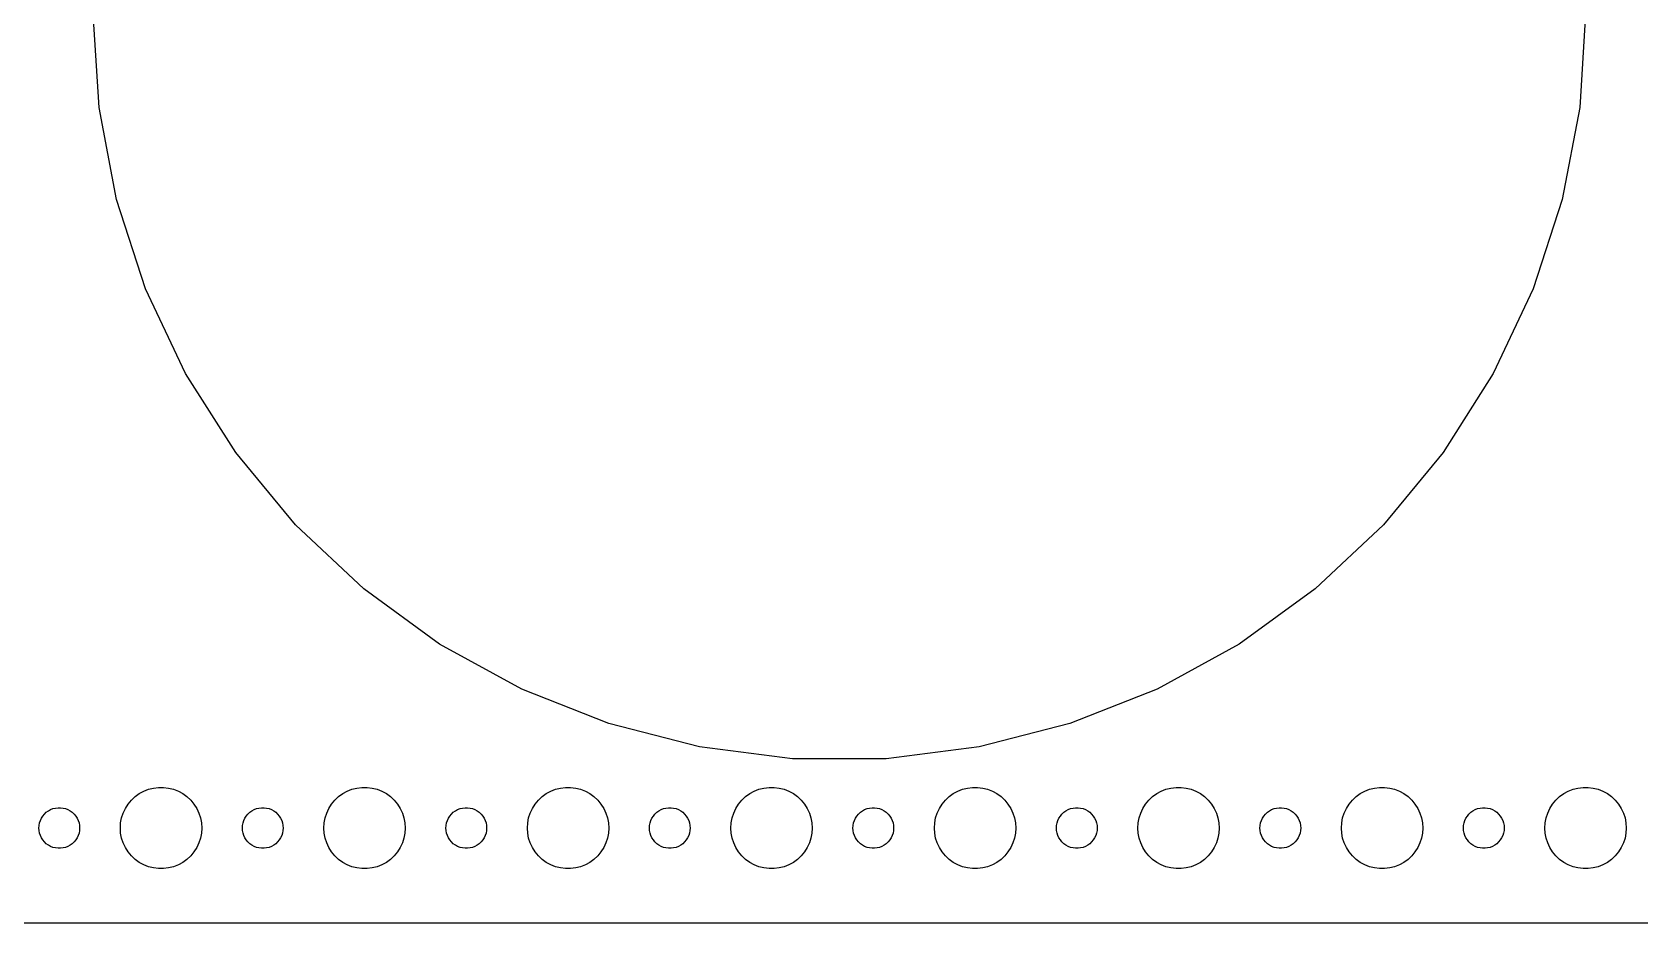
# Model space of a CAD drawing. Header units: metres. Extents: x -292 to 292, y -67 to 67.
# Drawn here: x -174.5 to -56, y -67 to -1.3 of the extents above; entities that cross this region are included whole.
import ezdxf

# ---------------------------------------------------------------- set-up
doc = ezdxf.new("R2010")
doc.units = ezdxf.units.M

msp = doc.modelspace()

# ---------------------------------------------------------------- linework, layer by layer
for p, q in [((-169.566, -6.8933), (-170, 0)), ((-60, 0), (-60.4337, -6.8933)), ((-168.272, -13.6779), (-169.566, -6.8933)), ((-60.4337, -6.8933), (-61.7279, -13.6779)), ((-166.138, -20.2468), (-168.272, -13.6779)), ((-61.7279, -13.6779), (-63.8623, -20.2468)), ((-163.197, -26.4964), (-166.138, -20.2468)), ((-63.8623, -20.2468), (-66.8031, -26.4964)), ((-159.496, -32.3282), (-163.197, -26.4964)), ((-66.8031, -26.4964), (-70.5041, -32.3282)), ((-155.093, -37.6501), (-159.496, -32.3282)), ((-70.5041, -32.3282), (-74.9067, -37.6501)), ((-150.058, -42.3782), (-155.093, -37.6501)), ((-74.9067, -37.6501), (-79.9417, -42.3782)), ((-144.47, -46.438), (-150.058, -42.3782)), ((-79.9417, -42.3782), (-85.5295, -46.438)), ((-138.418, -49.7655), (-144.47, -46.438)), ((-85.5295, -46.438), (-91.5821, -49.7655)), ((-131.996, -52.3081), (-138.418, -49.7655)), ((-91.5821, -49.7655), (-98.0041, -52.3081)), ((-125.306, -54.0258), (-131.996, -52.3081)), ((-98.0041, -52.3081), (-104.694, -54.0258)), ((-118.453, -54.8915), (-125.306, -54.0258)), ((-104.694, -54.0258), (-111.547, -54.8915)), ((-111.547, -54.8915), (-118.453, -54.8915)), ((-167.427, -58.2366), (-167.187, -57.9464)), ((-167.187, -57.9464), (-166.912, -57.6885)), ((-166.912, -57.6885), (-166.607, -57.467)), ((-166.607, -57.467), (-166.277, -57.2855)), ((-166.277, -57.2855), (-165.927, -57.1468)), ((-165.927, -57.1468), (-165.562, -57.0531)), ((-165.562, -57.0531), (-165.188, -57.0059)), ((-165.188, -57.0059), (-164.812, -57.0059)), ((-164.812, -57.0059), (-164.438, -57.0531)), ((-164.438, -57.0531), (-164.073, -57.1468)), ((-164.073, -57.1468), (-163.723, -57.2855)), ((-163.723, -57.2855), (-163.393, -57.467)), ((-163.393, -57.467), (-163.088, -57.6885)), ((-163.088, -57.6885), (-162.813, -57.9464)), ((-162.813, -57.9464), (-162.573, -58.2366)), ((-152.427, -58.2366), (-152.187, -57.9464)), ((-152.187, -57.9464), (-151.912, -57.6885)), ((-151.912, -57.6885), (-151.607, -57.467)), ((-151.607, -57.467), (-151.277, -57.2855)), ((-151.277, -57.2855), (-150.927, -57.1468)), ((-150.927, -57.1468), (-150.562, -57.0531)), ((-150.562, -57.0531), (-150.188, -57.0059)), ((-150.188, -57.0059), (-149.812, -57.0059)), ((-149.812, -57.0059), (-149.438, -57.0531)), ((-149.438, -57.0531), (-149.073, -57.1468)), ((-149.073, -57.1468), (-148.723, -57.2855)), ((-148.723, -57.2855), (-148.393, -57.467)), ((-148.393, -57.467), (-148.088, -57.6885)), ((-148.088, -57.6885), (-147.813, -57.9464)), ((-147.813, -57.9464), (-147.573, -58.2366)), ((-137.427, -58.2366), (-137.187, -57.9464)), ((-137.187, -57.9464), (-136.912, -57.6885)), ((-136.912, -57.6885), (-136.607, -57.467)), ((-136.607, -57.467), (-136.277, -57.2855)), ((-136.277, -57.2855), (-135.927, -57.1468)), ((-135.927, -57.1468), (-135.562, -57.0531)), ((-135.562, -57.0531), (-135.188, -57.0059)), ((-135.188, -57.0059), (-134.812, -57.0059)), ((-134.812, -57.0059), (-134.438, -57.0531)), ((-134.438, -57.0531), (-134.073, -57.1468)), ((-134.073, -57.1468), (-133.723, -57.2855)), ((-133.723, -57.2855), (-133.393, -57.467)), ((-133.393, -57.467), (-133.088, -57.6885)), ((-133.088, -57.6885), (-132.813, -57.9464)), ((-132.813, -57.9464), (-132.573, -58.2366)), ((-122.427, -58.2366), (-122.187, -57.9464)), ((-122.187, -57.9464), (-121.912, -57.6885)), ((-121.912, -57.6885), (-121.607, -57.467)), ((-121.607, -57.467), (-121.277, -57.2855)), ((-121.277, -57.2855), (-120.927, -57.1468)), ((-120.927, -57.1468), (-120.562, -57.0531)), ((-120.562, -57.0531), (-120.188, -57.0059)), ((-120.188, -57.0059), (-119.812, -57.0059)), ((-119.812, -57.0059), (-119.438, -57.0531)), ((-119.438, -57.0531), (-119.073, -57.1468)), ((-119.073, -57.1468), (-118.723, -57.2855)), ((-118.723, -57.2855), (-118.393, -57.467)), ((-118.393, -57.467), (-118.088, -57.6885)), ((-118.088, -57.6885), (-117.813, -57.9464)), ((-117.813, -57.9464), (-117.573, -58.2366)), ((-107.427, -58.2366), (-107.187, -57.9464)), ((-107.187, -57.9464), (-106.912, -57.6885)), ((-106.912, -57.6885), (-106.607, -57.467)), ((-106.607, -57.467), (-106.277, -57.2855)), ((-106.277, -57.2855), (-105.927, -57.1468)), ((-105.927, -57.1468), (-105.562, -57.0531)), ((-105.562, -57.0531), (-105.188, -57.0059)), ((-105.188, -57.0059), (-104.812, -57.0059)), ((-104.812, -57.0059), (-104.438, -57.0531)), ((-104.438, -57.0531), (-104.073, -57.1468)), ((-104.073, -57.1468), (-103.723, -57.2855)), ((-103.723, -57.2855), (-103.393, -57.467)), ((-103.393, -57.467), (-103.088, -57.6885)), ((-103.088, -57.6885), (-102.813, -57.9464)), ((-102.813, -57.9464), (-102.573, -58.2366)), ((-92.427, -58.2366), (-92.1869, -57.9464)), ((-92.1869, -57.9464), (-91.9123, -57.6885)), ((-91.9123, -57.6885), (-91.6075, -57.467)), ((-91.6075, -57.467), (-91.2773, -57.2855)), ((-91.2773, -57.2855), (-90.927, -57.1468)), ((-90.927, -57.1468), (-90.5621, -57.0531)), ((-90.5621, -57.0531), (-90.1884, -57.0059)), ((-90.1884, -57.0059), (-89.8116, -57.0059)), ((-89.8116, -57.0059), (-89.4379, -57.0531)), ((-89.4379, -57.0531), (-89.073, -57.1468)), ((-89.073, -57.1468), (-88.7227, -57.2855)), ((-88.7227, -57.2855), (-88.3925, -57.467)), ((-88.3925, -57.467), (-88.0877, -57.6885)), ((-88.0877, -57.6885), (-87.8131, -57.9464)), ((-87.8131, -57.9464), (-87.573, -58.2366)), ((-77.427, -58.2366), (-77.1869, -57.9464)), ((-77.1869, -57.9464), (-76.9123, -57.6885)), ((-76.9123, -57.6885), (-76.6075, -57.467)), ((-76.6075, -57.467), (-76.2773, -57.2855)), ((-76.2773, -57.2855), (-75.927, -57.1468)), ((-75.927, -57.1468), (-75.5621, -57.0531)), ((-75.5621, -57.0531), (-75.1884, -57.0059)), ((-75.1884, -57.0059), (-74.8116, -57.0059)), ((-74.8116, -57.0059), (-74.4379, -57.0531)), ((-74.4379, -57.0531), (-74.073, -57.1468)), ((-74.073, -57.1468), (-73.7227, -57.2855)), ((-73.7227, -57.2855), (-73.3925, -57.467)), ((-73.3925, -57.467), (-73.0877, -57.6885)), ((-73.0877, -57.6885), (-72.8131, -57.9464)), ((-72.8131, -57.9464), (-72.573, -58.2366)), ((-62.427, -58.2366), (-62.1869, -57.9464)), ((-62.1869, -57.9464), (-61.9123, -57.6885)), ((-61.9123, -57.6885), (-61.6075, -57.467)), ((-61.6075, -57.467), (-61.2773, -57.2855)), ((-61.2773, -57.2855), (-60.927, -57.1468)), ((-60.927, -57.1468), (-60.5621, -57.0531)), ((-60.5621, -57.0531), (-60.1884, -57.0059)), ((-60.1884, -57.0059), (-59.8116, -57.0059)), ((-59.8116, -57.0059), (-59.4379, -57.0531)), ((-59.4379, -57.0531), (-59.0729, -57.1468)), ((-59.0729, -57.1468), (-58.7227, -57.2855)), ((-58.7227, -57.2855), (-58.3925, -57.467)), ((-58.3925, -57.467), (-58.0877, -57.6885)), ((-58.0877, -57.6885), (-57.8131, -57.9464)), ((-57.8131, -57.9464), (-57.5729, -58.2366)), ((-173.814, -59.2774), (-173.714, -59.1183)), ((-173.714, -59.1183), (-173.593, -58.9732)), ((-173.593, -58.9732), (-173.456, -58.8442)), ((-173.456, -58.8442), (-173.304, -58.7335)), ((-173.304, -58.7335), (-173.139, -58.6428)), ((-173.139, -58.6428), (-172.964, -58.5734)), ((-172.964, -58.5734), (-172.781, -58.5266)), ((-172.781, -58.5266), (-172.594, -58.503)), ((-172.594, -58.503), (-172.406, -58.503)), ((-172.406, -58.503), (-172.219, -58.5266)), ((-172.219, -58.5266), (-172.036, -58.5734)), ((-172.036, -58.5734), (-171.861, -58.6428)), ((-171.861, -58.6428), (-171.696, -58.7335)), ((-171.696, -58.7335), (-171.544, -58.8442)), ((-171.544, -58.8442), (-171.407, -58.9732)), ((-171.407, -58.9732), (-171.286, -59.1183)), ((-171.286, -59.1183), (-171.186, -59.2774)), ((-167.906, -59.2539), (-167.789, -58.8956)), ((-167.789, -58.8956), (-167.629, -58.5547)), ((-167.629, -58.5547), (-167.427, -58.2366)), ((-162.573, -58.2366), (-162.371, -58.5547)), ((-162.371, -58.5547), (-162.211, -58.8956)), ((-162.211, -58.8956), (-162.094, -59.2539)), ((-158.814, -59.2774), (-158.714, -59.1183)), ((-158.714, -59.1183), (-158.593, -58.9732)), ((-158.593, -58.9732), (-158.456, -58.8442)), ((-158.456, -58.8442), (-158.304, -58.7335)), ((-158.304, -58.7335), (-158.139, -58.6428)), ((-158.139, -58.6428), (-157.964, -58.5734)), ((-157.964, -58.5734), (-157.781, -58.5266)), ((-157.781, -58.5266), (-157.594, -58.503)), ((-157.594, -58.503), (-157.406, -58.503)), ((-157.406, -58.503), (-157.219, -58.5266)), ((-157.219, -58.5266), (-157.036, -58.5734)), ((-157.036, -58.5734), (-156.861, -58.6428)), ((-156.861, -58.6428), (-156.696, -58.7335)), ((-156.696, -58.7335), (-156.544, -58.8442)), ((-156.544, -58.8442), (-156.407, -58.9732)), ((-156.407, -58.9732), (-156.286, -59.1183)), ((-156.286, -59.1183), (-156.186, -59.2774)), ((-152.906, -59.2539), (-152.789, -58.8956)), ((-152.789, -58.8956), (-152.629, -58.5547)), ((-152.629, -58.5547), (-152.427, -58.2366)), ((-147.573, -58.2366), (-147.371, -58.5547)), ((-147.371, -58.5547), (-147.211, -58.8956)), ((-147.211, -58.8956), (-147.094, -59.2539)), ((-143.814, -59.2774), (-143.714, -59.1183)), ((-143.714, -59.1183), (-143.593, -58.9732)), ((-143.593, -58.9732), (-143.456, -58.8442)), ((-143.456, -58.8442), (-143.304, -58.7335)), ((-143.304, -58.7335), (-143.139, -58.6428)), ((-143.139, -58.6428), (-142.964, -58.5734)), ((-142.964, -58.5734), (-142.781, -58.5266)), ((-142.781, -58.5266), (-142.594, -58.503)), ((-142.594, -58.503), (-142.406, -58.503)), ((-142.406, -58.503), (-142.219, -58.5266)), ((-142.219, -58.5266), (-142.036, -58.5734)), ((-142.036, -58.5734), (-141.861, -58.6428)), ((-141.861, -58.6428), (-141.696, -58.7335)), ((-141.696, -58.7335), (-141.544, -58.8442)), ((-141.544, -58.8442), (-141.407, -58.9732)), ((-141.407, -58.9732), (-141.286, -59.1183)), ((-141.286, -59.1183), (-141.186, -59.2774)), ((-137.906, -59.2539), (-137.789, -58.8956)), ((-137.789, -58.8956), (-137.629, -58.5547)), ((-137.629, -58.5547), (-137.427, -58.2366)), ((-132.573, -58.2366), (-132.371, -58.5547)), ((-132.371, -58.5547), (-132.211, -58.8956)), ((-132.211, -58.8956), (-132.094, -59.2539)), ((-128.814, -59.2774), (-128.714, -59.1183)), ((-128.714, -59.1183), (-128.593, -58.9732)), ((-128.593, -58.9732), (-128.456, -58.8442)), ((-128.456, -58.8442), (-128.304, -58.7335)), ((-128.304, -58.7335), (-128.139, -58.6428)), ((-128.139, -58.6428), (-127.964, -58.5734)), ((-127.964, -58.5734), (-127.781, -58.5266)), ((-127.781, -58.5266), (-127.594, -58.503)), ((-127.594, -58.503), (-127.406, -58.503)), ((-127.406, -58.503), (-127.219, -58.5266)), ((-127.219, -58.5266), (-127.036, -58.5734)), ((-127.036, -58.5734), (-126.861, -58.6428)), ((-126.861, -58.6428), (-126.696, -58.7335)), ((-126.696, -58.7335), (-126.544, -58.8442)), ((-126.544, -58.8442), (-126.407, -58.9732)), ((-126.407, -58.9732), (-126.286, -59.1183)), ((-126.286, -59.1183), (-126.186, -59.2774)), ((-122.906, -59.2539), (-122.789, -58.8956)), ((-122.789, -58.8956), (-122.629, -58.5547)), ((-122.629, -58.5547), (-122.427, -58.2366)), ((-117.573, -58.2366), (-117.371, -58.5547)), ((-117.371, -58.5547), (-117.211, -58.8956)), ((-117.211, -58.8956), (-117.094, -59.2539)), ((-113.814, -59.2774), (-113.714, -59.1183)), ((-113.714, -59.1183), (-113.593, -58.9732)), ((-113.593, -58.9732), (-113.456, -58.8442)), ((-113.456, -58.8442), (-113.304, -58.7335)), ((-113.304, -58.7335), (-113.139, -58.6428)), ((-113.139, -58.6428), (-112.964, -58.5734)), ((-112.964, -58.5734), (-112.781, -58.5266)), ((-112.781, -58.5266), (-112.594, -58.503)), ((-112.594, -58.503), (-112.406, -58.503)), ((-112.406, -58.503), (-112.219, -58.5266)), ((-112.219, -58.5266), (-112.036, -58.5734)), ((-112.036, -58.5734), (-111.861, -58.6428)), ((-111.861, -58.6428), (-111.696, -58.7335)), ((-111.696, -58.7335), (-111.544, -58.8442)), ((-111.544, -58.8442), (-111.407, -58.9732)), ((-111.407, -58.9732), (-111.286, -59.1183)), ((-111.286, -59.1183), (-111.186, -59.2774)), ((-107.906, -59.2539), (-107.789, -58.8956)), ((-107.789, -58.8956), (-107.629, -58.5547)), ((-107.629, -58.5547), (-107.427, -58.2366)), ((-102.573, -58.2366), (-102.371, -58.5547)), ((-102.371, -58.5547), (-102.211, -58.8956)), ((-102.211, -58.8956), (-102.094, -59.2539)), ((-98.8145, -59.2774), (-98.7135, -59.1183)), ((-98.7135, -59.1183), (-98.5934, -58.9732)), ((-98.5934, -58.9732), (-98.4561, -58.8442)), ((-98.4561, -58.8442), (-98.3037, -58.7335)), ((-98.3037, -58.7335), (-98.1387, -58.6428)), ((-98.1387, -58.6428), (-97.9635, -58.5734)), ((-97.9635, -58.5734), (-97.7811, -58.5266)), ((-97.7811, -58.5266), (-97.5942, -58.503)), ((-97.5942, -58.503), (-97.4058, -58.503)), ((-97.4058, -58.503), (-97.2189, -58.5266)), ((-97.2189, -58.5266), (-97.0365, -58.5734)), ((-97.0365, -58.5734), (-96.8613, -58.6428)), ((-96.8613, -58.6428), (-96.6963, -58.7335)), ((-96.6963, -58.7335), (-96.5439, -58.8442)), ((-96.5439, -58.8442), (-96.4065, -58.9732)), ((-96.4065, -58.9732), (-96.2865, -59.1183)), ((-96.2865, -59.1183), (-96.1855, -59.2774)), ((-92.9057, -59.2539), (-92.7893, -58.8956)), ((-92.7893, -58.8956), (-92.6289, -58.5547)), ((-92.6289, -58.5547), (-92.427, -58.2366)), ((-87.573, -58.2366), (-87.3711, -58.5547)), ((-87.3711, -58.5547), (-87.2107, -58.8956)), ((-87.2107, -58.8956), (-87.0943, -59.2539)), ((-83.8145, -59.2774), (-83.7135, -59.1183)), ((-83.7135, -59.1183), (-83.5934, -58.9732)), ((-83.5934, -58.9732), (-83.4561, -58.8442)), ((-83.4561, -58.8442), (-83.3037, -58.7335)), ((-83.3037, -58.7335), (-83.1387, -58.6428)), ((-83.1387, -58.6428), (-82.9635, -58.5734)), ((-82.9635, -58.5734), (-82.7811, -58.5266)), ((-82.7811, -58.5266), (-82.5942, -58.503)), ((-82.5942, -58.503), (-82.4058, -58.503)), ((-82.4058, -58.503), (-82.2189, -58.5266)), ((-82.2189, -58.5266), (-82.0365, -58.5734)), ((-82.0365, -58.5734), (-81.8613, -58.6428)), ((-81.8613, -58.6428), (-81.6963, -58.7335)), ((-81.6963, -58.7335), (-81.5439, -58.8442)), ((-81.5439, -58.8442), (-81.4065, -58.9732)), ((-81.4065, -58.9732), (-81.2865, -59.1183)), ((-81.2865, -59.1183), (-81.1855, -59.2774)), ((-77.9057, -59.2539), (-77.7893, -58.8956)), ((-77.7893, -58.8956), (-77.6289, -58.5547)), ((-77.6289, -58.5547), (-77.427, -58.2366)), ((-72.573, -58.2366), (-72.3711, -58.5547)), ((-72.3711, -58.5547), (-72.2107, -58.8956)), ((-72.2107, -58.8956), (-72.0943, -59.2539)), ((-68.8145, -59.2774), (-68.7135, -59.1183)), ((-68.7135, -59.1183), (-68.5934, -58.9732)), ((-68.5934, -58.9732), (-68.4561, -58.8442)), ((-68.4561, -58.8442), (-68.3037, -58.7335)), ((-68.3037, -58.7335), (-68.1387, -58.6428)), ((-68.1387, -58.6428), (-67.9635, -58.5734)), ((-67.9635, -58.5734), (-67.7811, -58.5266)), ((-67.7811, -58.5266), (-67.5942, -58.503)), ((-67.5942, -58.503), (-67.4058, -58.503)), ((-67.4058, -58.503), (-67.2189, -58.5266)), ((-67.2189, -58.5266), (-67.0365, -58.5734)), ((-67.0365, -58.5734), (-66.8613, -58.6428)), ((-66.8613, -58.6428), (-66.6963, -58.7335)), ((-66.6963, -58.7335), (-66.5439, -58.8442)), ((-66.5439, -58.8442), (-66.4065, -58.9732)), ((-66.4065, -58.9732), (-66.2865, -59.1183)), ((-66.2865, -59.1183), (-66.1855, -59.2774)), ((-62.9057, -59.2539), (-62.7893, -58.8956)), ((-62.7893, -58.8956), (-62.6289, -58.5547)), ((-62.6289, -58.5547), (-62.427, -58.2366)), ((-57.5729, -58.2366), (-57.3711, -58.5547)), ((-57.3711, -58.5547), (-57.2107, -58.8956)), ((-57.2107, -58.8956), (-57.0942, -59.2539)), ((-174, -60), (-173.988, -59.812)), ((-173.988, -60.188), (-174, -60)), ((-173.988, -59.812), (-173.953, -59.627)), ((-173.953, -60.373), (-173.988, -60.188)), ((-173.953, -59.627), (-173.895, -59.4478)), ((-173.895, -60.5522), (-173.953, -60.373)), ((-173.895, -59.4478), (-173.814, -59.2774)), ((-171.186, -59.2774), (-171.105, -59.4478)), ((-171.105, -59.4478), (-171.047, -59.627)), ((-171.047, -60.373), (-171.105, -60.5522)), ((-171.047, -59.627), (-171.012, -59.812)), ((-171.012, -60.188), (-171.047, -60.373)), ((-171.012, -59.812), (-171, -60)), ((-171, -60), (-171.012, -60.188)), ((-168, -60), (-167.976, -59.624)), ((-167.976, -60.376), (-168, -60)), ((-167.976, -59.624), (-167.906, -59.2539)), ((-167.906, -60.7461), (-167.976, -60.376)), ((-162.094, -59.2539), (-162.024, -59.624)), ((-162.024, -60.376), (-162.094, -60.7461)), ((-162.024, -59.624), (-162, -60)), ((-162, -60), (-162.024, -60.376)), ((-159, -60), (-158.988, -59.812)), ((-158.988, -60.188), (-159, -60)), ((-158.988, -59.812), (-158.953, -59.627)), ((-158.953, -60.373), (-158.988, -60.188)), ((-158.953, -59.627), (-158.895, -59.4478)), ((-158.895, -60.5522), (-158.953, -60.373)), ((-158.895, -59.4478), (-158.814, -59.2774)), ((-156.186, -59.2774), (-156.105, -59.4478)), ((-156.105, -59.4478), (-156.047, -59.627)), ((-156.047, -60.373), (-156.105, -60.5522)), ((-156.047, -59.627), (-156.012, -59.812)), ((-156.012, -60.188), (-156.047, -60.373)), ((-156.012, -59.812), (-156, -60)), ((-156, -60), (-156.012, -60.188)), ((-153, -60), (-152.976, -59.624)), ((-152.976, -60.376), (-153, -60)), ((-152.976, -59.624), (-152.906, -59.2539)), ((-152.906, -60.7461), (-152.976, -60.376)), ((-147.094, -59.2539), (-147.024, -59.624)), ((-147.024, -60.376), (-147.094, -60.7461)), ((-147.024, -59.624), (-147, -60)), ((-147, -60), (-147.024, -60.376)), ((-144, -60), (-143.988, -59.812)), ((-143.988, -60.188), (-144, -60)), ((-143.988, -59.812), (-143.953, -59.627)), ((-143.953, -60.373), (-143.988, -60.188)), ((-143.953, -59.627), (-143.895, -59.4478)), ((-143.895, -60.5522), (-143.953, -60.373)), ((-143.895, -59.4478), (-143.814, -59.2774)), ((-141.186, -59.2774), (-141.105, -59.4478)), ((-141.105, -59.4478), (-141.047, -59.627)), ((-141.047, -60.373), (-141.105, -60.5522)), ((-141.047, -59.627), (-141.012, -59.812)), ((-141.012, -60.188), (-141.047, -60.373)), ((-141.012, -59.812), (-141, -60)), ((-141, -60), (-141.012, -60.188)), ((-138, -60), (-137.976, -59.624)), ((-137.976, -60.376), (-138, -60)), ((-137.976, -59.624), (-137.906, -59.2539)), ((-137.906, -60.7461), (-137.976, -60.376)), ((-132.094, -59.2539), (-132.024, -59.624)), ((-132.024, -60.376), (-132.094, -60.7461)), ((-132.024, -59.624), (-132, -60)), ((-132, -60), (-132.024, -60.376)), ((-129, -60), (-128.988, -59.812)), ((-128.988, -60.188), (-129, -60)), ((-128.988, -59.812), (-128.953, -59.627)), ((-128.953, -60.373), (-128.988, -60.188)), ((-128.953, -59.627), (-128.895, -59.4478)), ((-128.895, -60.5522), (-128.953, -60.373)), ((-128.895, -59.4478), (-128.814, -59.2774)), ((-126.186, -59.2774), (-126.105, -59.4478)), ((-126.105, -59.4478), (-126.047, -59.627)), ((-126.047, -60.373), (-126.105, -60.5522)), ((-126.047, -59.627), (-126.012, -59.812)), ((-126.012, -60.188), (-126.047, -60.373)), ((-126.012, -59.812), (-126, -60)), ((-126, -60), (-126.012, -60.188)), ((-123, -60), (-122.976, -59.624)), ((-122.976, -60.376), (-123, -60)), ((-122.976, -59.624), (-122.906, -59.2539)), ((-122.906, -60.7461), (-122.976, -60.376)), ((-117.094, -59.2539), (-117.024, -59.624)), ((-117.024, -60.376), (-117.094, -60.7461)), ((-117.024, -59.624), (-117, -60)), ((-117, -60), (-117.024, -60.376)), ((-114, -60), (-113.988, -59.812)), ((-113.988, -60.188), (-114, -60)), ((-113.988, -59.812), (-113.953, -59.627)), ((-113.953, -60.373), (-113.988, -60.188)), ((-113.953, -59.627), (-113.895, -59.4478)), ((-113.895, -60.5522), (-113.953, -60.373)), ((-113.895, -59.4478), (-113.814, -59.2774)), ((-111.186, -59.2774), (-111.105, -59.4478)), ((-111.105, -59.4478), (-111.047, -59.627)), ((-111.047, -60.373), (-111.105, -60.5522)), ((-111.047, -59.627), (-111.012, -59.812)), ((-111.012, -60.188), (-111.047, -60.373)), ((-111.012, -59.812), (-111, -60)), ((-111, -60), (-111.012, -60.188)), ((-108, -60), (-107.976, -59.624)), ((-107.976, -60.376), (-108, -60)), ((-107.976, -59.624), (-107.906, -59.2539)), ((-107.906, -60.7461), (-107.976, -60.376)), ((-102.094, -59.2539), (-102.024, -59.624)), ((-102.024, -60.376), (-102.094, -60.7461)), ((-102.024, -59.624), (-102, -60)), ((-102, -60), (-102.024, -60.376)), ((-99, -60), (-98.9882, -59.812)), ((-98.9882, -60.188), (-99, -60)), ((-98.9882, -59.812), (-98.9529, -59.627)), ((-98.9529, -60.373), (-98.9882, -60.188)), ((-98.9529, -59.627), (-98.8947, -59.4478)), ((-98.8947, -60.5522), (-98.9529, -60.373)), ((-98.8947, -59.4478), (-98.8145, -59.2774)), ((-96.1855, -59.2774), (-96.1053, -59.4478)), ((-96.1053, -59.4478), (-96.0471, -59.627)), ((-96.0471, -60.373), (-96.1053, -60.5522)), ((-96.0471, -59.627), (-96.0118, -59.812)), ((-96.0118, -60.188), (-96.0471, -60.373)), ((-96.0118, -59.812), (-96, -60)), ((-96, -60), (-96.0118, -60.188)), ((-93, -60), (-92.9763, -59.624)), ((-92.9763, -60.376), (-93, -60)), ((-92.9763, -59.624), (-92.9057, -59.2539)), ((-92.9057, -60.7461), (-92.9763, -60.376)), ((-87.0943, -59.2539), (-87.0237, -59.624)), ((-87.0237, -60.376), (-87.0943, -60.7461)), ((-87.0237, -59.624), (-87, -60)), ((-87, -60), (-87.0237, -60.376)), ((-84, -60), (-83.9882, -59.812)), ((-83.9882, -60.188), (-84, -60)), ((-83.9882, -59.812), (-83.9529, -59.627)), ((-83.9529, -60.373), (-83.9882, -60.188)), ((-83.9529, -59.627), (-83.8947, -59.4478)), ((-83.8947, -60.5522), (-83.9529, -60.373)), ((-83.8947, -59.4478), (-83.8145, -59.2774)), ((-81.1855, -59.2774), (-81.1053, -59.4478)), ((-81.1053, -59.4478), (-81.0471, -59.627)), ((-81.0471, -60.373), (-81.1053, -60.5522)), ((-81.0471, -59.627), (-81.0118, -59.812)), ((-81.0118, -60.188), (-81.0471, -60.373)), ((-81.0118, -59.812), (-81, -60)), ((-81, -60), (-81.0118, -60.188)), ((-78, -60), (-77.9763, -59.624)), ((-77.9763, -60.376), (-78, -60)), ((-77.9763, -59.624), (-77.9057, -59.2539)), ((-77.9057, -60.7461), (-77.9763, -60.376)), ((-72.0943, -59.2539), (-72.0237, -59.624)), ((-72.0237, -60.376), (-72.0943, -60.7461)), ((-72.0237, -59.624), (-72, -60)), ((-72, -60), (-72.0237, -60.376)), ((-69, -60), (-68.9882, -59.812)), ((-68.9882, -60.188), (-69, -60)), ((-68.9882, -59.812), (-68.9529, -59.627)), ((-68.9529, -60.373), (-68.9882, -60.188)), ((-68.9529, -59.627), (-68.8947, -59.4478)), ((-68.8947, -60.5522), (-68.9529, -60.373)), ((-68.8947, -59.4478), (-68.8145, -59.2774)), ((-66.1855, -59.2774), (-66.1053, -59.4478)), ((-66.1053, -59.4478), (-66.0471, -59.627)), ((-66.0471, -60.373), (-66.1053, -60.5522)), ((-66.0471, -59.627), (-66.0118, -59.812)), ((-66.0118, -60.188), (-66.0471, -60.373)), ((-66.0118, -59.812), (-66, -60)), ((-66, -60), (-66.0118, -60.188)), ((-63, -60), (-62.9763, -59.624)), ((-62.9763, -60.376), (-63, -60)), ((-62.9763, -59.624), (-62.9057, -59.2539)), ((-62.9057, -60.7461), (-62.9763, -60.376)), ((-57.0942, -59.2539), (-57.0237, -59.624)), ((-57.0237, -60.376), (-57.0942, -60.7461)), ((-57.0237, -59.624), (-57, -60)), ((-57, -60), (-57.0237, -60.376)), ((-173.814, -60.7226), (-173.895, -60.5522)), ((-173.714, -60.8817), (-173.814, -60.7226)), ((-173.593, -61.0268), (-173.714, -60.8817)), ((-173.456, -61.1558), (-173.593, -61.0268)), ((-173.304, -61.2665), (-173.456, -61.1558)), ((-173.139, -61.3572), (-173.304, -61.2665)), ((-172.964, -61.4266), (-173.139, -61.3572)), ((-172.781, -61.4734), (-172.964, -61.4266)), ((-172.594, -61.497), (-172.781, -61.4734)), ((-172.406, -61.497), (-172.594, -61.497)), ((-172.219, -61.4734), (-172.406, -61.497)), ((-172.036, -61.4266), (-172.219, -61.4734)), ((-171.861, -61.3572), (-172.036, -61.4266)), ((-171.696, -61.2665), (-171.861, -61.3572)), ((-171.544, -61.1558), (-171.696, -61.2665)), ((-171.407, -61.0268), (-171.544, -61.1558)), ((-171.286, -60.8817), (-171.407, -61.0268)), ((-171.186, -60.7226), (-171.286, -60.8817)), ((-171.105, -60.5522), (-171.186, -60.7226)), ((-167.789, -61.1044), (-167.906, -60.7461)), ((-167.629, -61.4453), (-167.789, -61.1044)), ((-167.427, -61.7634), (-167.629, -61.4453)), ((-162.371, -61.4453), (-162.573, -61.7634)), ((-162.211, -61.1044), (-162.371, -61.4453)), ((-162.094, -60.7461), (-162.211, -61.1044)), ((-158.814, -60.7226), (-158.895, -60.5522)), ((-158.714, -60.8817), (-158.814, -60.7226)), ((-158.593, -61.0268), (-158.714, -60.8817)), ((-158.456, -61.1558), (-158.593, -61.0268)), ((-158.304, -61.2665), (-158.456, -61.1558)), ((-158.139, -61.3572), (-158.304, -61.2665)), ((-157.964, -61.4266), (-158.139, -61.3572)), ((-157.781, -61.4734), (-157.964, -61.4266)), ((-157.594, -61.497), (-157.781, -61.4734)), ((-157.406, -61.497), (-157.594, -61.497)), ((-157.219, -61.4734), (-157.406, -61.497)), ((-157.036, -61.4266), (-157.219, -61.4734)), ((-156.861, -61.3572), (-157.036, -61.4266)), ((-156.696, -61.2665), (-156.861, -61.3572)), ((-156.544, -61.1558), (-156.696, -61.2665)), ((-156.407, -61.0268), (-156.544, -61.1558)), ((-156.286, -60.8817), (-156.407, -61.0268)), ((-156.186, -60.7226), (-156.286, -60.8817)), ((-156.105, -60.5522), (-156.186, -60.7226)), ((-152.789, -61.1044), (-152.906, -60.7461)), ((-152.629, -61.4453), (-152.789, -61.1044)), ((-152.427, -61.7634), (-152.629, -61.4453)), ((-147.371, -61.4453), (-147.573, -61.7634)), ((-147.211, -61.1044), (-147.371, -61.4453)), ((-147.094, -60.7461), (-147.211, -61.1044)), ((-143.814, -60.7226), (-143.895, -60.5522)), ((-143.714, -60.8817), (-143.814, -60.7226)), ((-143.593, -61.0268), (-143.714, -60.8817)), ((-143.456, -61.1558), (-143.593, -61.0268)), ((-143.304, -61.2665), (-143.456, -61.1558)), ((-143.139, -61.3572), (-143.304, -61.2665)), ((-142.964, -61.4266), (-143.139, -61.3572)), ((-142.781, -61.4734), (-142.964, -61.4266)), ((-142.594, -61.497), (-142.781, -61.4734)), ((-142.406, -61.497), (-142.594, -61.497)), ((-142.219, -61.4734), (-142.406, -61.497)), ((-142.036, -61.4266), (-142.219, -61.4734)), ((-141.861, -61.3572), (-142.036, -61.4266)), ((-141.696, -61.2665), (-141.861, -61.3572)), ((-141.544, -61.1558), (-141.696, -61.2665)), ((-141.407, -61.0268), (-141.544, -61.1558)), ((-141.286, -60.8817), (-141.407, -61.0268)), ((-141.186, -60.7226), (-141.286, -60.8817)), ((-141.105, -60.5522), (-141.186, -60.7226)), ((-137.789, -61.1044), (-137.906, -60.7461)), ((-137.629, -61.4453), (-137.789, -61.1044)), ((-137.427, -61.7634), (-137.629, -61.4453)), ((-132.371, -61.4453), (-132.573, -61.7634)), ((-132.211, -61.1044), (-132.371, -61.4453)), ((-132.094, -60.7461), (-132.211, -61.1044)), ((-128.814, -60.7226), (-128.895, -60.5522)), ((-128.714, -60.8817), (-128.814, -60.7226)), ((-128.593, -61.0268), (-128.714, -60.8817)), ((-128.456, -61.1558), (-128.593, -61.0268)), ((-128.304, -61.2665), (-128.456, -61.1558)), ((-128.139, -61.3572), (-128.304, -61.2665)), ((-127.964, -61.4266), (-128.139, -61.3572)), ((-127.781, -61.4734), (-127.964, -61.4266)), ((-127.594, -61.497), (-127.781, -61.4734)), ((-127.406, -61.497), (-127.594, -61.497)), ((-127.219, -61.4734), (-127.406, -61.497)), ((-127.036, -61.4266), (-127.219, -61.4734)), ((-126.861, -61.3572), (-127.036, -61.4266)), ((-126.696, -61.2665), (-126.861, -61.3572)), ((-126.544, -61.1558), (-126.696, -61.2665)), ((-126.407, -61.0268), (-126.544, -61.1558)), ((-126.286, -60.8817), (-126.407, -61.0268)), ((-126.186, -60.7226), (-126.286, -60.8817)), ((-126.105, -60.5522), (-126.186, -60.7226)), ((-122.789, -61.1044), (-122.906, -60.7461)), ((-122.629, -61.4453), (-122.789, -61.1044)), ((-122.427, -61.7634), (-122.629, -61.4453)), ((-117.371, -61.4453), (-117.573, -61.7634)), ((-117.211, -61.1044), (-117.371, -61.4453)), ((-117.094, -60.7461), (-117.211, -61.1044)), ((-113.814, -60.7226), (-113.895, -60.5522)), ((-113.714, -60.8817), (-113.814, -60.7226)), ((-113.593, -61.0268), (-113.714, -60.8817)), ((-113.456, -61.1558), (-113.593, -61.0268)), ((-113.304, -61.2665), (-113.456, -61.1558)), ((-113.139, -61.3572), (-113.304, -61.2665)), ((-112.964, -61.4266), (-113.139, -61.3572)), ((-112.781, -61.4734), (-112.964, -61.4266)), ((-112.594, -61.497), (-112.781, -61.4734)), ((-112.406, -61.497), (-112.594, -61.497)), ((-112.219, -61.4734), (-112.406, -61.497)), ((-112.036, -61.4266), (-112.219, -61.4734)), ((-111.861, -61.3572), (-112.036, -61.4266)), ((-111.696, -61.2665), (-111.861, -61.3572)), ((-111.544, -61.1558), (-111.696, -61.2665)), ((-111.407, -61.0268), (-111.544, -61.1558)), ((-111.286, -60.8817), (-111.407, -61.0268)), ((-111.186, -60.7226), (-111.286, -60.8817)), ((-111.105, -60.5522), (-111.186, -60.7226)), ((-107.789, -61.1044), (-107.906, -60.7461)), ((-107.629, -61.4453), (-107.789, -61.1044)), ((-107.427, -61.7634), (-107.629, -61.4453)), ((-102.371, -61.4453), (-102.573, -61.7634)), ((-102.211, -61.1044), (-102.371, -61.4453)), ((-102.094, -60.7461), (-102.211, -61.1044)), ((-98.8145, -60.7226), (-98.8947, -60.5522)), ((-98.7135, -60.8817), (-98.8145, -60.7226)), ((-98.5934, -61.0268), (-98.7135, -60.8817)), ((-98.4561, -61.1558), (-98.5934, -61.0268)), ((-98.3037, -61.2665), (-98.4561, -61.1558)), ((-98.1387, -61.3572), (-98.3037, -61.2665)), ((-97.9635, -61.4266), (-98.1387, -61.3572)), ((-97.7811, -61.4734), (-97.9635, -61.4266)), ((-97.5942, -61.497), (-97.7811, -61.4734)), ((-97.4058, -61.497), (-97.5942, -61.497)), ((-97.2189, -61.4734), (-97.4058, -61.497)), ((-97.0365, -61.4266), (-97.2189, -61.4734)), ((-96.8613, -61.3572), (-97.0365, -61.4266)), ((-96.6963, -61.2665), (-96.8613, -61.3572)), ((-96.5439, -61.1558), (-96.6963, -61.2665)), ((-96.4065, -61.0268), (-96.5439, -61.1558)), ((-96.2865, -60.8817), (-96.4065, -61.0268)), ((-96.1855, -60.7226), (-96.2865, -60.8817)), ((-96.1053, -60.5522), (-96.1855, -60.7226)), ((-92.7893, -61.1044), (-92.9057, -60.7461)), ((-92.6289, -61.4453), (-92.7893, -61.1044)), ((-92.427, -61.7634), (-92.6289, -61.4453)), ((-87.3711, -61.4453), (-87.573, -61.7634)), ((-87.2107, -61.1044), (-87.3711, -61.4453)), ((-87.0943, -60.7461), (-87.2107, -61.1044)), ((-83.8145, -60.7226), (-83.8947, -60.5522)), ((-83.7135, -60.8817), (-83.8145, -60.7226)), ((-83.5934, -61.0268), (-83.7135, -60.8817)), ((-83.4561, -61.1558), (-83.5934, -61.0268)), ((-83.3037, -61.2665), (-83.4561, -61.1558)), ((-83.1387, -61.3572), (-83.3037, -61.2665)), ((-82.9635, -61.4266), (-83.1387, -61.3572)), ((-82.7811, -61.4734), (-82.9635, -61.4266)), ((-82.5942, -61.497), (-82.7811, -61.4734)), ((-82.4058, -61.497), (-82.5942, -61.497)), ((-82.2189, -61.4734), (-82.4058, -61.497)), ((-82.0365, -61.4266), (-82.2189, -61.4734)), ((-81.8613, -61.3572), (-82.0365, -61.4266)), ((-81.6963, -61.2665), (-81.8613, -61.3572)), ((-81.5439, -61.1558), (-81.6963, -61.2665)), ((-81.4065, -61.0268), (-81.5439, -61.1558)), ((-81.2865, -60.8817), (-81.4065, -61.0268)), ((-81.1855, -60.7226), (-81.2865, -60.8817)), ((-81.1053, -60.5522), (-81.1855, -60.7226)), ((-77.7893, -61.1044), (-77.9057, -60.7461)), ((-77.6289, -61.4453), (-77.7893, -61.1044)), ((-77.427, -61.7634), (-77.6289, -61.4453)), ((-72.3711, -61.4453), (-72.573, -61.7634)), ((-72.2107, -61.1044), (-72.3711, -61.4453)), ((-72.0943, -60.7461), (-72.2107, -61.1044)), ((-68.8145, -60.7226), (-68.8947, -60.5522)), ((-68.7135, -60.8817), (-68.8145, -60.7226)), ((-68.5934, -61.0268), (-68.7135, -60.8817)), ((-68.4561, -61.1558), (-68.5934, -61.0268)), ((-68.3037, -61.2665), (-68.4561, -61.1558)), ((-68.1387, -61.3572), (-68.3037, -61.2665)), ((-67.9635, -61.4266), (-68.1387, -61.3572)), ((-67.7811, -61.4734), (-67.9635, -61.4266)), ((-67.5942, -61.497), (-67.7811, -61.4734)), ((-67.4058, -61.497), (-67.5942, -61.497)), ((-67.2189, -61.4734), (-67.4058, -61.497)), ((-67.0365, -61.4266), (-67.2189, -61.4734)), ((-66.8613, -61.3572), (-67.0365, -61.4266)), ((-66.6963, -61.2665), (-66.8613, -61.3572)), ((-66.5439, -61.1558), (-66.6963, -61.2665)), ((-66.4065, -61.0268), (-66.5439, -61.1558)), ((-66.2865, -60.8817), (-66.4065, -61.0268)), ((-66.1855, -60.7226), (-66.2865, -60.8817)), ((-66.1053, -60.5522), (-66.1855, -60.7226)), ((-62.7893, -61.1044), (-62.9057, -60.7461)), ((-62.6289, -61.4453), (-62.7893, -61.1044)), ((-62.427, -61.7634), (-62.6289, -61.4453)), ((-57.3711, -61.4453), (-57.5729, -61.7634)), ((-57.2107, -61.1044), (-57.3711, -61.4453)), ((-57.0942, -60.7461), (-57.2107, -61.1044)), ((-167.187, -62.0536), (-167.427, -61.7634)), ((-166.912, -62.3115), (-167.187, -62.0536)), ((-166.607, -62.533), (-166.912, -62.3115)), ((-166.277, -62.7145), (-166.607, -62.533)), ((-165.927, -62.8532), (-166.277, -62.7145)), ((-163.723, -62.7145), (-164.073, -62.8532)), ((-163.393, -62.533), (-163.723, -62.7145)), ((-163.088, -62.3115), (-163.393, -62.533)), ((-162.813, -62.0536), (-163.088, -62.3115)), ((-162.573, -61.7634), (-162.813, -62.0536)), ((-152.187, -62.0536), (-152.427, -61.7634)), ((-151.912, -62.3115), (-152.187, -62.0536)), ((-151.607, -62.533), (-151.912, -62.3115)), ((-151.277, -62.7145), (-151.607, -62.533)), ((-150.927, -62.8532), (-151.277, -62.7145)), ((-148.723, -62.7145), (-149.073, -62.8532)), ((-148.393, -62.533), (-148.723, -62.7145)), ((-148.088, -62.3115), (-148.393, -62.533)), ((-147.813, -62.0536), (-148.088, -62.3115)), ((-147.573, -61.7634), (-147.813, -62.0536)), ((-137.187, -62.0536), (-137.427, -61.7634)), ((-136.912, -62.3115), (-137.187, -62.0536)), ((-136.607, -62.533), (-136.912, -62.3115)), ((-136.277, -62.7145), (-136.607, -62.533)), ((-135.927, -62.8532), (-136.277, -62.7145)), ((-133.723, -62.7145), (-134.073, -62.8532)), ((-133.393, -62.533), (-133.723, -62.7145)), ((-133.088, -62.3115), (-133.393, -62.533)), ((-132.813, -62.0536), (-133.088, -62.3115)), ((-132.573, -61.7634), (-132.813, -62.0536)), ((-122.187, -62.0536), (-122.427, -61.7634)), ((-121.912, -62.3115), (-122.187, -62.0536)), ((-121.607, -62.533), (-121.912, -62.3115)), ((-121.277, -62.7145), (-121.607, -62.533)), ((-120.927, -62.8532), (-121.277, -62.7145)), ((-118.723, -62.7145), (-119.073, -62.8532)), ((-118.393, -62.533), (-118.723, -62.7145)), ((-118.088, -62.3115), (-118.393, -62.533)), ((-117.813, -62.0536), (-118.088, -62.3115)), ((-117.573, -61.7634), (-117.813, -62.0536)), ((-107.187, -62.0536), (-107.427, -61.7634)), ((-106.912, -62.3115), (-107.187, -62.0536)), ((-106.607, -62.533), (-106.912, -62.3115)), ((-106.277, -62.7145), (-106.607, -62.533)), ((-105.927, -62.8532), (-106.277, -62.7145)), ((-103.723, -62.7145), (-104.073, -62.8532)), ((-103.393, -62.533), (-103.723, -62.7145)), ((-103.088, -62.3115), (-103.393, -62.533)), ((-102.813, -62.0536), (-103.088, -62.3115)), ((-102.573, -61.7634), (-102.813, -62.0536)), ((-92.1869, -62.0536), (-92.427, -61.7634)), ((-91.9123, -62.3115), (-92.1869, -62.0536)), ((-91.6075, -62.533), (-91.9123, -62.3115)), ((-91.2773, -62.7145), (-91.6075, -62.533)), ((-90.927, -62.8532), (-91.2773, -62.7145)), ((-88.7227, -62.7145), (-89.073, -62.8532)), ((-88.3925, -62.533), (-88.7227, -62.7145)), ((-88.0877, -62.3115), (-88.3925, -62.533)), ((-87.8131, -62.0536), (-88.0877, -62.3115)), ((-87.573, -61.7634), (-87.8131, -62.0536)), ((-77.1869, -62.0536), (-77.427, -61.7634)), ((-76.9123, -62.3115), (-77.1869, -62.0536)), ((-76.6075, -62.533), (-76.9123, -62.3115)), ((-76.2773, -62.7145), (-76.6075, -62.533)), ((-75.927, -62.8532), (-76.2773, -62.7145)), ((-73.7227, -62.7145), (-74.073, -62.8532)), ((-73.3925, -62.533), (-73.7227, -62.7145)), ((-73.0877, -62.3115), (-73.3925, -62.533)), ((-72.8131, -62.0536), (-73.0877, -62.3115)), ((-72.573, -61.7634), (-72.8131, -62.0536)), ((-62.1869, -62.0536), (-62.427, -61.7634)), ((-61.9123, -62.3115), (-62.1869, -62.0536)), ((-61.6075, -62.533), (-61.9123, -62.3115)), ((-61.2773, -62.7145), (-61.6075, -62.533)), ((-60.927, -62.8532), (-61.2773, -62.7145)), ((-58.7227, -62.7145), (-59.0729, -62.8532)), ((-58.3925, -62.533), (-58.7227, -62.7145)), ((-58.0877, -62.3115), (-58.3925, -62.533)), ((-57.8131, -62.0536), (-58.0877, -62.3115)), ((-57.5729, -61.7634), (-57.8131, -62.0536)), ((-165.562, -62.9469), (-165.927, -62.8532)), ((-165.188, -62.9941), (-165.562, -62.9469)), ((-164.812, -62.9941), (-165.188, -62.9941)), ((-164.438, -62.9469), (-164.812, -62.9941)), ((-164.073, -62.8532), (-164.438, -62.9469)), ((-150.562, -62.9469), (-150.927, -62.8532)), ((-150.188, -62.9941), (-150.562, -62.9469)), ((-149.812, -62.9941), (-150.188, -62.9941)), ((-149.438, -62.9469), (-149.812, -62.9941)), ((-149.073, -62.8532), (-149.438, -62.9469)), ((-135.562, -62.9469), (-135.927, -62.8532)), ((-135.188, -62.9941), (-135.562, -62.9469)), ((-134.812, -62.9941), (-135.188, -62.9941)), ((-134.438, -62.9469), (-134.812, -62.9941)), ((-134.073, -62.8532), (-134.438, -62.9469)), ((-120.562, -62.9469), (-120.927, -62.8532)), ((-120.188, -62.9941), (-120.562, -62.9469)), ((-119.812, -62.9941), (-120.188, -62.9941)), ((-119.438, -62.9469), (-119.812, -62.9941)), ((-119.073, -62.8532), (-119.438, -62.9469)), ((-105.562, -62.9469), (-105.927, -62.8532)), ((-105.188, -62.9941), (-105.562, -62.9469)), ((-104.812, -62.9941), (-105.188, -62.9941)), ((-104.438, -62.9469), (-104.812, -62.9941)), ((-104.073, -62.8532), (-104.438, -62.9469)), ((-90.5621, -62.9469), (-90.927, -62.8532)), ((-90.1884, -62.9941), (-90.5621, -62.9469)), ((-89.8116, -62.9941), (-90.1884, -62.9941)), ((-89.4379, -62.9469), (-89.8116, -62.9941)), ((-89.073, -62.8532), (-89.4379, -62.9469)), ((-75.5621, -62.9469), (-75.927, -62.8532)), ((-75.1884, -62.9941), (-75.5621, -62.9469)), ((-74.8116, -62.9941), (-75.1884, -62.9941)), ((-74.4379, -62.9469), (-74.8116, -62.9941)), ((-74.073, -62.8532), (-74.4379, -62.9469)), ((-60.5621, -62.9469), (-60.927, -62.8532)), ((-60.1884, -62.9941), (-60.5621, -62.9469)), ((-59.8116, -62.9941), (-60.1884, -62.9941)), ((-59.4379, -62.9469), (-59.8116, -62.9941)), ((-59.0729, -62.8532), (-59.4379, -62.9469)), ((-287.314, -66.9901), (287.314, -66.9901))]:
    msp.add_line(p, q)

doc.saveas('drawing.dxf')
